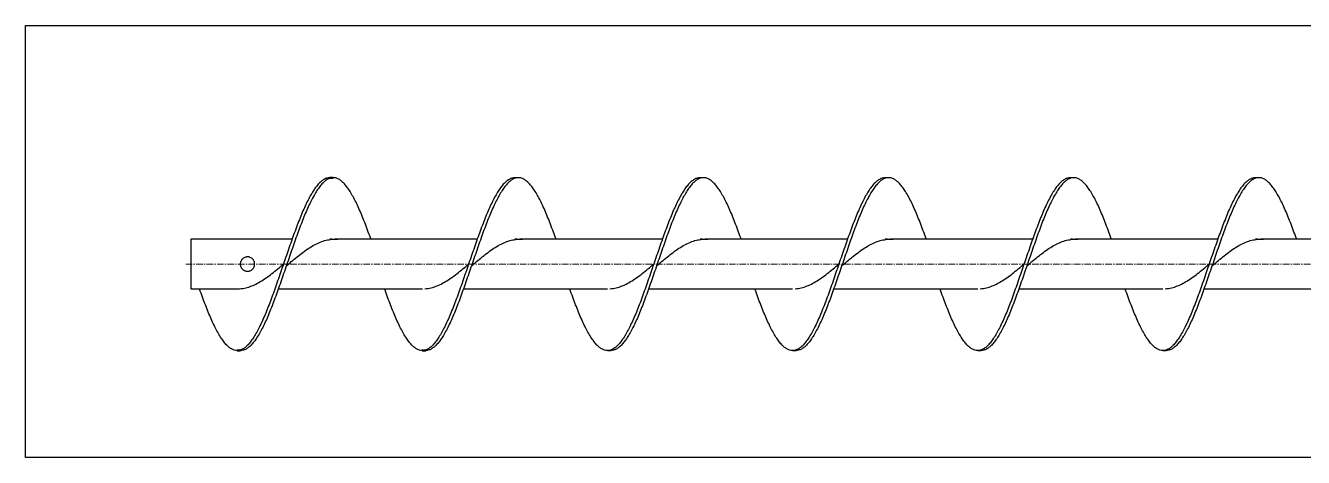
# Model space of a CAD drawing. Header units: millimetres. Extents: x 438860 to 442520, y -109839 to -107350.
# Drawn here: x 438860 to 440102, y -107770 to -107350 of the extents above; entities that cross this region are included whole.
import ezdxf
from ezdxf.lldxf.tags import DXFTag

# ---------------------------------------------------------------- set-up
doc = ezdxf.new("R2010")
doc.units = ezdxf.units.MM
doc.linetypes.add('CENTER', pattern=[50.8, 31.75, -6.35, 6.35, -6.35])
for name, color, linetype, lineweight in [('CENTRO', 3, 'CENTER', 9), ('CONTORNO 02', 5, 'CONTINUOUS', 30), ('CSN14 - CONTÍNUA LARGA', 4, 'CONTINUOUS', 50)]:
    doc.layers.add(name, color=color, linetype=linetype, lineweight=lineweight)
doc.layers.add('TRACEJADA 02', color=2, linetype='DASHED')
tags = doc.linetypes.add('DASHED', pattern=[19.05, 12.7, -6.35]).pattern_tags.tags
tags[6:7] = [DXFTag(74, 4), DXFTag(75, 0), DXFTag(340, '0'), DXFTag(46, 0.0), DXFTag(50, 0.0), DXFTag(44, 0.0), DXFTag(45, 0.0)]
tags[4:5] = [DXFTag(74, 4), DXFTag(75, 0), DXFTag(340, '0'), DXFTag(46, 0.0), DXFTag(50, 0.0), DXFTag(44, 0.0), DXFTag(45, 0.0)]

msp = doc.modelspace()

# ---------------------------------------------------------------- linework, layer by layer
at = {"layer": 'CENTRO', "ltscale": 0.2}
msp.add_line((439015.7, -107582), (442305.7, -107582), dxfattribs=at)
at = {"layer": 'CONTORNO 02'}
for p, q in [((439119.1, -107557.8), (439020.7, -107557.8)), ((439020.7, -107557.8), (439020.7, -107606.1)), ((439157.8, -107557.8), (439155.8, -107557.8)), ((439299.1, -107557.8), (439160.7, -107557.8)), ((439337.8, -107557.8), (439335.8, -107557.8)), ((439479.1, -107557.8), (439340.7, -107557.8)), ((439517.8, -107557.8), (439515.8, -107557.8)), ((439659.1, -107557.8), (439520.7, -107557.8)), ((439697.8, -107557.8), (439695.8, -107557.8)), ((439839.1, -107557.8), (439700.7, -107557.8)), ((439877.8, -107557.8), (439875.8, -107557.8)), ((440019.1, -107557.8), (439880.7, -107557.8)), ((440057.8, -107557.8), (440055.8, -107557.8)), ((440199.1, -107557.8), (440060.7, -107557.8)), ((439020.7, -107606.1), (439065.8, -107606.1)), ((439105.8, -107606.1), (439245.8, -107606.1)), ((439285.8, -107606.1), (439425.8, -107606.1)), ((439465.8, -107606.1), (439605.8, -107606.1)), ((439645.8, -107606.1), (439785.8, -107606.1)), ((439825.8, -107606.1), (439965.8, -107606.1)), ((440005.8, -107606.1), (440145.8, -107606.1))]:
    msp.add_line(p, q, dxfattribs=at)
for points, knots in [([(439155.7, -107498), (439154.8, -107498), (439152.9, -107498.2), (439150.1, -107499.5), (439147.3, -107501.5), (439144.5, -107504.2), (439141.7, -107507.8), (439138.9, -107512), (439136.1, -107516.9), (439133.2, -107522.5), (439130.4, -107528.6), (439127.6, -107535.2), (439124.8, -107542.3), (439122, -107549.8), (439119.2, -107557.5), (439116.4, -107565.6), (439113.6, -107573.7), (439110.7, -107582), (439107.9, -107590.2), (439105.1, -107598.4), (439102.3, -107606.4), (439099.5, -107614.2), (439096.7, -107621.6), (439093.9, -107628.7), (439091.1, -107635.3), (439088.2, -107641.5), (439085.4, -107647), (439082.6, -107651.9), (439079.8, -107656.2), (439077, -107659.7), (439074.2, -107662.5), (439071.4, -107664.5), (439068.6, -107665.7), (439065.7, -107666.1), (439062.9, -107665.7), (439060.1, -107664.5), (439057.3, -107662.5), (439054.5, -107659.7), (439051.7, -107656.2), (439048.9, -107651.9), (439046.1, -107647), (439043.2, -107641.5), (439040.4, -107635.3), (439037.6, -107628.7), (439034.8, -107621.6), (439032, -107614.2), (439030.1, -107608.9), (439029.1, -107606.2), (439029.1, -107606.1)], [0, 0, 0, 0, 0.0222066, 0.0444131, 0.0666197, 0.0888262, 0.1110328, 0.1332393, 0.1554459, 0.1776524, 0.199859, 0.2220656, 0.2442721, 0.2664786, 0.2886852, 0.3108918, 0.3330983, 0.3553049, 0.3775114, 0.399718, 0.4219245, 0.4441311, 0.4663376, 0.4885442, 0.5107508, 0.5329573, 0.5551639, 0.5773704, 0.599577, 0.6217835, 0.6439901, 0.6661966, 0.6884032, 0.7106097, 0.7328163, 0.7550228, 0.7772294, 0.799436, 0.8216424, 0.843849, 0.8660558, 0.8882624, 0.9104684, 0.9326749, 0.9548827, 0.9770893, 0.9992932, 1, 1, 1, 1]), ([(439195.8, -107557.8), (439195.6, -107557.4), (439194.5, -107554.4), (439192.5, -107548.8), (439189.7, -107541.4), (439186.9, -107534.4), (439184.1, -107527.8), (439181.3, -107521.7), (439178.4, -107516.3), (439175.6, -107511.4), (439172.8, -107507.3), (439170, -107503.8), (439167.2, -107501.2), (439164.4, -107499.2), (439161.6, -107498.1), (439158.8, -107497.8), (439155.9, -107498.3), (439153.1, -107499.7), (439150.3, -107501.8), (439147.5, -107504.6), (439144.7, -107508.3), (439141.9, -107512.6), (439139.1, -107517.6), (439136.3, -107523.2), (439133.4, -107529.4), (439130.6, -107536.1), (439127.8, -107543.2), (439125, -107550.7), (439122.2, -107558.5), (439119.4, -107566.6), (439116.6, -107574.7), (439113.8, -107583), (439110.9, -107591.2), (439108.1, -107599.4), (439105.3, -107607.4), (439102.5, -107615.1), (439099.7, -107622.5), (439096.9, -107629.6), (439094.1, -107636.1), (439091.3, -107642.2), (439088.4, -107647.7), (439085.6, -107652.5), (439082.8, -107656.7), (439080, -107660.1), (439077.2, -107662.8), (439074.4, -107664.7), (439071.7, -107665.8), (439069.9, -107665.9), (439069.1, -107665.9)], [0, 0, 0, 0, 0.003444, 0.025642, 0.047843, 0.070045, 0.092246, 0.114446, 0.136647, 0.158848, 0.181048, 0.203249, 0.22545, 0.24765, 0.269851, 0.292052, 0.314253, 0.336453, 0.358654, 0.380855, 0.403055, 0.425256, 0.447457, 0.469657, 0.491858, 0.514059, 0.53626, 0.55846, 0.580661, 0.602862, 0.625062, 0.647263, 0.669464, 0.691665, 0.713865, 0.736066, 0.758267, 0.780467, 0.802668, 0.824869, 0.84707, 0.86927, 0.891471, 0.913672, 0.935872, 0.958073, 0.980274, 1, 1, 1, 1]), ([(439335.7, -107498), (439334.8, -107498), (439332.9, -107498.2), (439330.1, -107499.5), (439327.3, -107501.5), (439324.5, -107504.2), (439321.7, -107507.8), (439318.9, -107512), (439316.1, -107516.9), (439313.2, -107522.5), (439310.4, -107528.6), (439307.6, -107535.2), (439304.8, -107542.3), (439302, -107549.8), (439299.2, -107557.5), (439296.4, -107565.6), (439293.6, -107573.7), (439290.7, -107582), (439287.9, -107590.2), (439285.1, -107598.4), (439282.3, -107606.4), (439279.5, -107614.2), (439276.7, -107621.6), (439273.9, -107628.7), (439271.1, -107635.3), (439268.2, -107641.5), (439265.4, -107647), (439262.6, -107651.9), (439259.8, -107656.2), (439257, -107659.7), (439254.2, -107662.5), (439251.4, -107664.5), (439248.6, -107665.7), (439245.7, -107666.1), (439242.9, -107665.7), (439240.1, -107664.5), (439237.3, -107662.5), (439234.5, -107659.7), (439231.7, -107656.2), (439228.9, -107651.9), (439226.1, -107647), (439223.2, -107641.5), (439220.4, -107635.3), (439217.6, -107628.7), (439214.8, -107621.6), (439212, -107614.2), (439210.1, -107608.9), (439209.1, -107606.2), (439209.1, -107606.1)], [0, 0, 0, 0, 0.0222066, 0.0444131, 0.0666197, 0.0888262, 0.1110328, 0.1332393, 0.1554459, 0.1776524, 0.199859, 0.2220656, 0.2442721, 0.2664786, 0.2886852, 0.3108918, 0.3330983, 0.3553049, 0.3775114, 0.399718, 0.4219245, 0.4441311, 0.4663376, 0.4885442, 0.5107508, 0.5329573, 0.5551639, 0.5773704, 0.599577, 0.6217835, 0.6439901, 0.6661966, 0.6884032, 0.7106097, 0.7328163, 0.7550228, 0.7772294, 0.799436, 0.8216424, 0.843849, 0.8660558, 0.8882624, 0.9104684, 0.9326749, 0.9548827, 0.9770893, 0.9992932, 1, 1, 1, 1]), ([(439375.8, -107557.8), (439375.6, -107557.4), (439374.5, -107554.4), (439372.5, -107548.8), (439369.7, -107541.4), (439366.9, -107534.4), (439364.1, -107527.8), (439361.3, -107521.7), (439358.4, -107516.3), (439355.6, -107511.4), (439352.8, -107507.3), (439350, -107503.8), (439347.2, -107501.2), (439344.4, -107499.2), (439341.6, -107498.1), (439338.8, -107497.8), (439335.9, -107498.3), (439333.1, -107499.7), (439330.3, -107501.8), (439327.5, -107504.6), (439324.7, -107508.3), (439321.9, -107512.6), (439319.1, -107517.6), (439316.3, -107523.2), (439313.4, -107529.4), (439310.6, -107536.1), (439307.8, -107543.2), (439305, -107550.7), (439302.2, -107558.5), (439299.4, -107566.6), (439296.6, -107574.7), (439293.8, -107583), (439290.9, -107591.2), (439288.1, -107599.4), (439285.3, -107607.4), (439282.5, -107615.1), (439279.7, -107622.5), (439276.9, -107629.6), (439274.1, -107636.1), (439271.3, -107642.2), (439268.4, -107647.7), (439265.6, -107652.5), (439262.8, -107656.7), (439260, -107660.1), (439257.2, -107662.8), (439254.4, -107664.7), (439251.7, -107665.8), (439249.9, -107665.9), (439249.1, -107665.9)], [0, 0, 0, 0, 0.003444, 0.025642, 0.047843, 0.070045, 0.092246, 0.114446, 0.136647, 0.158848, 0.181048, 0.203249, 0.22545, 0.24765, 0.269851, 0.292052, 0.314253, 0.336453, 0.358654, 0.380855, 0.403055, 0.425256, 0.447457, 0.469657, 0.491858, 0.514059, 0.53626, 0.55846, 0.580661, 0.602862, 0.625062, 0.647263, 0.669464, 0.691665, 0.713865, 0.736066, 0.758267, 0.780467, 0.802668, 0.824869, 0.84707, 0.86927, 0.891471, 0.913672, 0.935872, 0.958073, 0.980274, 1, 1, 1, 1]), ([(439339.1, -107498), (439338.5, -107498), (439337.4, -107498), (439336.3, -107498), (439335.7, -107498)], [0, 0, 0, 0, 0.500001, 1, 1, 1, 1]), ([(439515.7, -107498), (439514.8, -107498), (439512.9, -107498.2), (439510.1, -107499.5), (439507.3, -107501.5), (439504.5, -107504.2), (439501.7, -107507.8), (439498.9, -107512), (439496.1, -107516.9), (439493.2, -107522.5), (439490.4, -107528.6), (439487.6, -107535.2), (439484.8, -107542.3), (439482, -107549.8), (439479.2, -107557.5), (439476.4, -107565.6), (439473.6, -107573.7), (439470.7, -107582), (439467.9, -107590.2), (439465.1, -107598.4), (439462.3, -107606.4), (439459.5, -107614.2), (439456.7, -107621.6), (439453.9, -107628.7), (439451.1, -107635.3), (439448.2, -107641.5), (439445.4, -107647), (439442.6, -107651.9), (439439.8, -107656.2), (439437, -107659.7), (439434.2, -107662.5), (439431.4, -107664.5), (439428.6, -107665.7), (439425.7, -107666.1), (439422.9, -107665.7), (439420.1, -107664.5), (439417.3, -107662.5), (439414.5, -107659.7), (439411.7, -107656.2), (439408.9, -107651.9), (439406.1, -107647), (439403.2, -107641.5), (439400.4, -107635.3), (439397.6, -107628.7), (439394.8, -107621.6), (439392, -107614.2), (439390.1, -107608.9), (439389.1, -107606.2), (439389.1, -107606.1)], [0, 0, 0, 0, 0.022207, 0.044413, 0.06662, 0.088826, 0.111033, 0.133239, 0.155446, 0.177652, 0.199859, 0.222066, 0.244272, 0.266479, 0.288685, 0.310892, 0.333098, 0.355305, 0.377511, 0.399718, 0.421925, 0.444131, 0.466338, 0.488544, 0.510751, 0.532957, 0.555164, 0.57737, 0.599577, 0.621784, 0.64399, 0.666197, 0.688403, 0.71061, 0.732816, 0.755023, 0.777229, 0.799436, 0.821642, 0.843849, 0.866056, 0.888262, 0.910468, 0.932675, 0.954883, 0.977089, 0.999293, 1, 1, 1, 1]), ([(439555.8, -107557.8), (439555.6, -107557.4), (439554.5, -107554.4), (439552.5, -107548.8), (439549.7, -107541.4), (439546.9, -107534.4), (439544.1, -107527.8), (439541.3, -107521.7), (439538.4, -107516.3), (439535.6, -107511.4), (439532.8, -107507.3), (439530, -107503.8), (439527.2, -107501.2), (439524.4, -107499.2), (439521.6, -107498.1), (439518.8, -107497.8), (439515.9, -107498.3), (439513.1, -107499.7), (439510.3, -107501.8), (439507.5, -107504.6), (439504.7, -107508.3), (439501.9, -107512.6), (439499.1, -107517.6), (439496.3, -107523.2), (439493.4, -107529.4), (439490.6, -107536.1), (439487.8, -107543.2), (439485, -107550.7), (439482.2, -107558.5), (439479.4, -107566.6), (439476.6, -107574.7), (439473.8, -107583), (439470.9, -107591.2), (439468.1, -107599.4), (439465.3, -107607.4), (439462.5, -107615.1), (439459.7, -107622.5), (439456.9, -107629.6), (439454.1, -107636.1), (439451.3, -107642.2), (439448.4, -107647.7), (439445.6, -107652.5), (439442.8, -107656.7), (439440, -107660.1), (439437.2, -107662.8), (439434.4, -107664.7), (439431.7, -107665.8), (439429.9, -107665.9), (439429.1, -107665.9)], [0, 0, 0, 0, 0.0034444, 0.0256423, 0.0478432, 0.0700451, 0.0922457, 0.1144459, 0.1366467, 0.1588476, 0.1810483, 0.2032489, 0.2254497, 0.2476504, 0.2698511, 0.2920518, 0.3142525, 0.3364532, 0.3586539, 0.3808546, 0.4030554, 0.4252561, 0.4474568, 0.4696575, 0.4918582, 0.5140589, 0.5362596, 0.5584603, 0.580661, 0.6028617, 0.6250624, 0.6472632, 0.6694639, 0.6916646, 0.7138653, 0.736066, 0.7582667, 0.7804674, 0.8026681, 0.8248688, 0.8470695, 0.8692703, 0.891471, 0.9136717, 0.9358724, 0.9580731, 0.9802738, 1, 1, 1, 1]), ([(439519.1, -107498), (439518.5, -107498), (439517.4, -107498), (439516.3, -107498), (439515.7, -107498)], [0, 0, 0, 0, 0.5000007, 1, 1, 1, 1]), ([(439695.7, -107498), (439694.8, -107498), (439692.9, -107498.2), (439690.1, -107499.5), (439687.3, -107501.5), (439684.5, -107504.2), (439681.7, -107507.8), (439678.9, -107512), (439676.1, -107516.9), (439673.2, -107522.5), (439670.4, -107528.6), (439667.6, -107535.2), (439664.8, -107542.3), (439662, -107549.8), (439659.2, -107557.5), (439656.4, -107565.6), (439653.6, -107573.7), (439650.7, -107582), (439647.9, -107590.2), (439645.1, -107598.4), (439642.3, -107606.4), (439639.5, -107614.2), (439636.7, -107621.6), (439633.9, -107628.7), (439631.1, -107635.3), (439628.2, -107641.5), (439625.4, -107647), (439622.6, -107651.9), (439619.8, -107656.2), (439617, -107659.7), (439614.2, -107662.5), (439611.4, -107664.5), (439608.6, -107665.7), (439605.7, -107666.1), (439602.9, -107665.7), (439600.1, -107664.5), (439597.3, -107662.5), (439594.5, -107659.7), (439591.7, -107656.2), (439588.9, -107651.9), (439586.1, -107647), (439583.2, -107641.5), (439580.4, -107635.3), (439577.6, -107628.7), (439574.8, -107621.6), (439572, -107614.2), (439570.1, -107608.9), (439569.1, -107606.2), (439569.1, -107606.1)], [0, 0, 0, 0, 0.022207, 0.044413, 0.06662, 0.088826, 0.111033, 0.133239, 0.155446, 0.177652, 0.199859, 0.222066, 0.244272, 0.266479, 0.288685, 0.310892, 0.333098, 0.355305, 0.377511, 0.399718, 0.421925, 0.444131, 0.466338, 0.488544, 0.510751, 0.532957, 0.555164, 0.57737, 0.599577, 0.621784, 0.64399, 0.666197, 0.688403, 0.71061, 0.732816, 0.755023, 0.777229, 0.799436, 0.821642, 0.843849, 0.866056, 0.888262, 0.910468, 0.932675, 0.954883, 0.977089, 0.999293, 1, 1, 1, 1]), ([(439735.8, -107557.8), (439735.6, -107557.4), (439734.5, -107554.4), (439732.5, -107548.8), (439729.7, -107541.4), (439726.9, -107534.4), (439724.1, -107527.8), (439721.3, -107521.7), (439718.4, -107516.3), (439715.6, -107511.4), (439712.8, -107507.3), (439710, -107503.8), (439707.2, -107501.2), (439704.4, -107499.2), (439701.6, -107498.1), (439698.8, -107497.8), (439695.9, -107498.3), (439693.1, -107499.7), (439690.3, -107501.8), (439687.5, -107504.6), (439684.7, -107508.3), (439681.9, -107512.6), (439679.1, -107517.6), (439676.3, -107523.2), (439673.4, -107529.4), (439670.6, -107536.1), (439667.8, -107543.2), (439665, -107550.7), (439662.2, -107558.5), (439659.4, -107566.6), (439656.6, -107574.7), (439653.8, -107583), (439650.9, -107591.2), (439648.1, -107599.4), (439645.3, -107607.4), (439642.5, -107615.1), (439639.7, -107622.5), (439636.9, -107629.6), (439634.1, -107636.1), (439631.3, -107642.2), (439628.4, -107647.7), (439625.6, -107652.5), (439622.8, -107656.7), (439620, -107660.1), (439617.2, -107662.8), (439614.4, -107664.7), (439611.7, -107665.8), (439609.9, -107665.9), (439609.1, -107665.9)], [0, 0, 0, 0, 0.003444, 0.025642, 0.047843, 0.070045, 0.092246, 0.114446, 0.136647, 0.158848, 0.181048, 0.203249, 0.22545, 0.24765, 0.269851, 0.292052, 0.314253, 0.336453, 0.358654, 0.380855, 0.403055, 0.425256, 0.447457, 0.469657, 0.491858, 0.514059, 0.53626, 0.55846, 0.580661, 0.602862, 0.625062, 0.647263, 0.669464, 0.691665, 0.713865, 0.736066, 0.758267, 0.780467, 0.802668, 0.824869, 0.84707, 0.86927, 0.891471, 0.913672, 0.935872, 0.958073, 0.980274, 1, 1, 1, 1]), ([(439699.1, -107498), (439698.5, -107498), (439697.4, -107498), (439696.3, -107498), (439695.7, -107498)], [0, 0, 0, 0, 0.500001, 1, 1, 1, 1]), ([(439875.7, -107498), (439874.8, -107498), (439872.9, -107498.2), (439870.1, -107499.5), (439867.3, -107501.5), (439864.5, -107504.2), (439861.7, -107507.8), (439858.9, -107512), (439856.1, -107516.9), (439853.2, -107522.5), (439850.4, -107528.6), (439847.6, -107535.2), (439844.8, -107542.3), (439842, -107549.8), (439839.2, -107557.5), (439836.4, -107565.6), (439833.6, -107573.7), (439830.7, -107582), (439827.9, -107590.2), (439825.1, -107598.4), (439822.3, -107606.4), (439819.5, -107614.2), (439816.7, -107621.6), (439813.9, -107628.7), (439811.1, -107635.3), (439808.2, -107641.5), (439805.4, -107647), (439802.6, -107651.9), (439799.8, -107656.2), (439797, -107659.7), (439794.2, -107662.5), (439791.4, -107664.5), (439788.6, -107665.7), (439785.7, -107666.1), (439782.9, -107665.7), (439780.1, -107664.5), (439777.3, -107662.5), (439774.5, -107659.7), (439771.7, -107656.2), (439768.9, -107651.9), (439766.1, -107647), (439763.2, -107641.5), (439760.4, -107635.3), (439757.6, -107628.7), (439754.8, -107621.6), (439752, -107614.2), (439750.1, -107608.9), (439749.1, -107606.2), (439749.1, -107606.1)], [0, 0, 0, 0, 0.022207, 0.044413, 0.06662, 0.088826, 0.111033, 0.133239, 0.155446, 0.177652, 0.199859, 0.222066, 0.244272, 0.266479, 0.288685, 0.310892, 0.333098, 0.355305, 0.377511, 0.399718, 0.421925, 0.444131, 0.466338, 0.488544, 0.510751, 0.532957, 0.555164, 0.57737, 0.599577, 0.621784, 0.64399, 0.666197, 0.688403, 0.71061, 0.732816, 0.755023, 0.777229, 0.799436, 0.821642, 0.843849, 0.866056, 0.888262, 0.910468, 0.932675, 0.954883, 0.977089, 0.999293, 1, 1, 1, 1]), ([(439915.8, -107557.8), (439915.6, -107557.4), (439914.5, -107554.4), (439912.5, -107548.8), (439909.7, -107541.4), (439906.9, -107534.4), (439904.1, -107527.8), (439901.3, -107521.7), (439898.4, -107516.3), (439895.6, -107511.4), (439892.8, -107507.3), (439890, -107503.8), (439887.2, -107501.2), (439884.4, -107499.2), (439881.6, -107498.1), (439878.8, -107497.8), (439875.9, -107498.3), (439873.1, -107499.7), (439870.3, -107501.8), (439867.5, -107504.6), (439864.7, -107508.3), (439861.9, -107512.6), (439859.1, -107517.6), (439856.3, -107523.2), (439853.4, -107529.4), (439850.6, -107536.1), (439847.8, -107543.2), (439845, -107550.7), (439842.2, -107558.5), (439839.4, -107566.6), (439836.6, -107574.7), (439833.8, -107583), (439830.9, -107591.2), (439828.1, -107599.4), (439825.3, -107607.4), (439822.5, -107615.1), (439819.7, -107622.5), (439816.9, -107629.6), (439814.1, -107636.1), (439811.3, -107642.2), (439808.4, -107647.7), (439805.6, -107652.5), (439802.8, -107656.7), (439800, -107660.1), (439797.2, -107662.8), (439794.4, -107664.7), (439791.7, -107665.8), (439789.9, -107665.9), (439789.1, -107665.9)], [0, 0, 0, 0, 0.003444, 0.025642, 0.047843, 0.070045, 0.092246, 0.114446, 0.136647, 0.158848, 0.181048, 0.203249, 0.22545, 0.24765, 0.269851, 0.292052, 0.314253, 0.336453, 0.358654, 0.380855, 0.403055, 0.425256, 0.447457, 0.469657, 0.491858, 0.514059, 0.53626, 0.55846, 0.580661, 0.602862, 0.625062, 0.647263, 0.669464, 0.691665, 0.713865, 0.736066, 0.758267, 0.780467, 0.802668, 0.824869, 0.84707, 0.86927, 0.891471, 0.913672, 0.935872, 0.958073, 0.980274, 1, 1, 1, 1]), ([(439879.1, -107498), (439878.5, -107498), (439877.4, -107498), (439876.3, -107498), (439875.7, -107498)], [0, 0, 0, 0, 0.500001, 1, 1, 1, 1]), ([(440055.7, -107498), (440054.8, -107498), (440052.9, -107498.2), (440050.1, -107499.5), (440047.3, -107501.5), (440044.5, -107504.2), (440041.7, -107507.8), (440038.9, -107512), (440036.1, -107516.9), (440033.2, -107522.5), (440030.4, -107528.6), (440027.6, -107535.2), (440024.8, -107542.3), (440022, -107549.8), (440019.2, -107557.5), (440016.4, -107565.6), (440013.6, -107573.7), (440010.7, -107582), (440007.9, -107590.2), (440005.1, -107598.4), (440002.3, -107606.4), (439999.5, -107614.2), (439996.7, -107621.6), (439993.9, -107628.7), (439991.1, -107635.3), (439988.2, -107641.5), (439985.4, -107647), (439982.6, -107651.9), (439979.8, -107656.2), (439977, -107659.7), (439974.2, -107662.5), (439971.4, -107664.5), (439968.6, -107665.7), (439965.7, -107666.1), (439962.9, -107665.7), (439960.1, -107664.5), (439957.3, -107662.5), (439954.5, -107659.7), (439951.7, -107656.2), (439948.9, -107651.9), (439946.1, -107647), (439943.2, -107641.5), (439940.4, -107635.3), (439937.6, -107628.7), (439934.8, -107621.6), (439932, -107614.2), (439930.1, -107608.9), (439929.1, -107606.2), (439929.1, -107606.1)], [0, 0, 0, 0, 0.022207, 0.044413, 0.06662, 0.088826, 0.111033, 0.133239, 0.155446, 0.177652, 0.199859, 0.222066, 0.244272, 0.266479, 0.288685, 0.310892, 0.333098, 0.355305, 0.377511, 0.399718, 0.421925, 0.444131, 0.466338, 0.488544, 0.510751, 0.532957, 0.555164, 0.57737, 0.599577, 0.621784, 0.64399, 0.666197, 0.688403, 0.71061, 0.732816, 0.755023, 0.777229, 0.799436, 0.821642, 0.843849, 0.866056, 0.888262, 0.910468, 0.932675, 0.954883, 0.977089, 0.999293, 1, 1, 1, 1]), ([(440095.8, -107557.8), (440095.6, -107557.4), (440094.5, -107554.4), (440092.5, -107548.8), (440089.7, -107541.4), (440086.9, -107534.4), (440084.1, -107527.8), (440081.3, -107521.7), (440078.4, -107516.3), (440075.6, -107511.4), (440072.8, -107507.3), (440070, -107503.8), (440067.2, -107501.2), (440064.4, -107499.2), (440061.6, -107498.1), (440058.8, -107497.8), (440055.9, -107498.3), (440053.1, -107499.7), (440050.3, -107501.8), (440047.5, -107504.6), (440044.7, -107508.3), (440041.9, -107512.6), (440039.1, -107517.6), (440036.3, -107523.2), (440033.4, -107529.4), (440030.6, -107536.1), (440027.8, -107543.2), (440025, -107550.7), (440022.2, -107558.5), (440019.4, -107566.6), (440016.6, -107574.7), (440013.8, -107583), (440010.9, -107591.2), (440008.1, -107599.4), (440005.3, -107607.4), (440002.5, -107615.1), (439999.7, -107622.5), (439996.9, -107629.6), (439994.1, -107636.1), (439991.3, -107642.2), (439988.4, -107647.7), (439985.6, -107652.5), (439982.8, -107656.7), (439980, -107660.1), (439977.2, -107662.8), (439974.4, -107664.7), (439971.7, -107665.8), (439969.9, -107665.9), (439969.1, -107665.9)], [0, 0, 0, 0, 0.003444, 0.025642, 0.047843, 0.070045, 0.092246, 0.114446, 0.136647, 0.158848, 0.181048, 0.203249, 0.22545, 0.24765, 0.269851, 0.292052, 0.314253, 0.336453, 0.358654, 0.380855, 0.403055, 0.425256, 0.447457, 0.469657, 0.491858, 0.514059, 0.53626, 0.55846, 0.580661, 0.602862, 0.625062, 0.647263, 0.669464, 0.691665, 0.713865, 0.736066, 0.758267, 0.780467, 0.802668, 0.824869, 0.84707, 0.86927, 0.891471, 0.913672, 0.935872, 0.958073, 0.980274, 1, 1, 1, 1]), ([(440059.1, -107498), (440058.5, -107498), (440057.4, -107498), (440056.3, -107498), (440055.7, -107498)], [0, 0, 0, 0, 0.500001, 1, 1, 1, 1]), ([(439113.5, -107583.8), (439115.1, -107582.4), (439118.6, -107579.4), (439124, -107574.9), (439129.7, -107570.5), (439135.3, -107566.5), (439140.9, -107563.1), (439146.5, -107560.5), (439152.2, -107558.6), (439157.8, -107557.8), (439161.6, -107557.5), (439163.5, -107557.8), (439163.5, -107557.8)], [0, 0, 0, 0, 0.098957, 0.211433, 0.323909, 0.436384, 0.54886, 0.661336, 0.773813, 0.886288, 0.998762, 1, 1, 1, 1]), ([(439293.5, -107583.8), (439295.1, -107582.4), (439298.6, -107579.4), (439304, -107574.9), (439309.7, -107570.5), (439315.3, -107566.5), (439320.9, -107563.1), (439326.5, -107560.5), (439332.2, -107558.6), (439337.8, -107557.8), (439341.6, -107557.5), (439343.5, -107557.8), (439343.5, -107557.8)], [0, 0, 0, 0, 0.098957, 0.211433, 0.323909, 0.436384, 0.54886, 0.661336, 0.773813, 0.886288, 0.998762, 1, 1, 1, 1]), ([(439473.5, -107583.8), (439475.1, -107582.4), (439478.6, -107579.4), (439484, -107574.9), (439489.7, -107570.5), (439495.3, -107566.5), (439500.9, -107563.1), (439506.5, -107560.5), (439512.2, -107558.6), (439517.8, -107557.8), (439521.6, -107557.5), (439523.5, -107557.8), (439523.5, -107557.8)], [0, 0, 0, 0, 0.098957, 0.211433, 0.323909, 0.436384, 0.54886, 0.661336, 0.773813, 0.886288, 0.998762, 1, 1, 1, 1]), ([(439653.5, -107583.8), (439655.1, -107582.4), (439658.6, -107579.4), (439664, -107574.9), (439669.7, -107570.5), (439675.3, -107566.5), (439680.9, -107563.1), (439686.5, -107560.5), (439692.2, -107558.6), (439697.8, -107557.8), (439701.6, -107557.5), (439703.5, -107557.8), (439703.5, -107557.8)], [0, 0, 0, 0, 0.098957, 0.211433, 0.323909, 0.436384, 0.54886, 0.661336, 0.773813, 0.886288, 0.998762, 1, 1, 1, 1]), ([(439833.5, -107583.8), (439835.1, -107582.4), (439838.6, -107579.4), (439844, -107574.9), (439849.7, -107570.5), (439855.3, -107566.5), (439860.9, -107563.1), (439866.5, -107560.5), (439872.2, -107558.6), (439877.8, -107557.8), (439881.6, -107557.5), (439883.5, -107557.8), (439883.5, -107557.8)], [0, 0, 0, 0, 0.098957, 0.211433, 0.323909, 0.436384, 0.54886, 0.661336, 0.773813, 0.886288, 0.998762, 1, 1, 1, 1]), ([(440013.5, -107583.8), (440015.1, -107582.4), (440018.6, -107579.4), (440024, -107574.9), (440029.7, -107570.5), (440035.3, -107566.5), (440040.9, -107563.1), (440046.5, -107560.5), (440052.2, -107558.6), (440057.8, -107557.8), (440061.6, -107557.5), (440063.5, -107557.8), (440063.5, -107557.8)], [0, 0, 0, 0, 0.098957, 0.211433, 0.323909, 0.436384, 0.54886, 0.661336, 0.773813, 0.886288, 0.998762, 1, 1, 1, 1]), ([(439082.7, -107582), (439082.7, -107582.4), (439082.7, -107582.9), (439082.6, -107583.6), (439082.5, -107583.8), (439082.4, -107584.2), (439082.3, -107584.4), (439082, -107585.1), (439081.8, -107585.5), (439081.4, -107586.1), (439081.3, -107586.2), (439081, -107586.6), (439080.9, -107586.8), (439080.4, -107587.2), (439080, -107587.5), (439079.3, -107588), (439078.9, -107588.3), (439078.2, -107588.5), (439078, -107588.6), (439077.6, -107588.7), (439077.3, -107588.8), (439076.7, -107588.9), (439076.2, -107589), (439075.3, -107589), (439074.8, -107588.9), (439073.9, -107588.7), (439073.5, -107588.6), (439072.8, -107588.3), (439072.6, -107588.2), (439072.2, -107588), (439072, -107587.9), (439071.7, -107587.7), (439071.5, -107587.5), (439071.1, -107587.2), (439071, -107587.1), (439070.5, -107586.6), (439070.2, -107586.2), (439069.7, -107585.5), (439069.5, -107585.1), (439069.1, -107584.2), (439069, -107583.8), (439068.8, -107583.1), (439068.8, -107582.9), (439068.8, -107582.4), (439068.7, -107582.2), (439068.7, -107581.5), (439068.8, -107581.1), (439069, -107580.1), (439069.1, -107579.7), (439069.5, -107578.9), (439069.7, -107578.5), (439070.2, -107577.7), (439070.5, -107577.3), (439071, -107576.9), (439071.1, -107576.7), (439071.5, -107576.4), (439071.7, -107576.3), (439072.2, -107575.9), (439072.6, -107575.7), (439073.5, -107575.3), (439073.9, -107575.2), (439074.6, -107575.1), (439074.8, -107575), (439075.3, -107575), (439075.5, -107575), (439076.2, -107575), (439076.7, -107575), (439077.3, -107575.1), (439077.6, -107575.2), (439078, -107575.3), (439078.2, -107575.4), (439078.9, -107575.7), (439079.3, -107575.9), (439080, -107576.4), (439080.4, -107576.7), (439080.9, -107577.2), (439081, -107577.3), (439081.3, -107577.7), (439081.4, -107577.9), (439081.8, -107578.5), (439082, -107578.9), (439082.4, -107579.7), (439082.5, -107580.1), (439082.7, -107581), (439082.7, -107581.5), (439082.7, -107582)], [0, 0, 0, 0, 0.03125, 0.03125, 0.046875, 0.046875, 0.0625, 0.0625, 0.09375, 0.09375, 0.109375, 0.109375, 0.125, 0.125, 0.15625, 0.15625, 0.1875, 0.1875, 0.203125, 0.203125, 0.21875, 0.21875, 0.25, 0.25, 0.28125, 0.28125, 0.3125, 0.3125, 0.328125, 0.328125, 0.34375, 0.34375, 0.359375, 0.359375, 0.375, 0.375, 0.40625, 0.40625, 0.4375, 0.4375, 0.46875, 0.46875, 0.484375, 0.484375, 0.5, 0.5, 0.53125, 0.53125, 0.5625, 0.5625, 0.59375, 0.59375, 0.625, 0.625, 0.640625, 0.640625, 0.65625, 0.65625, 0.6875, 0.6875, 0.71875, 0.71875, 0.734375, 0.734375, 0.75, 0.75, 0.78125, 0.78125, 0.796875, 0.796875, 0.8125, 0.8125, 0.84375, 0.84375, 0.875, 0.875, 0.890625, 0.890625, 0.90625, 0.90625, 0.9375, 0.9375, 0.96875, 0.96875, 1, 1, 1, 1]), ([(439065.8, -107606.1), (439069.2, -107605.8), (439072.2, -107605.7), (439077, -107604.4), (439082.6, -107602.2), (439088.2, -107599.1), (439093.9, -107595.5), (439099.5, -107591.3), (439105.1, -107586.7), (439108.9, -107583.5), (439110.7, -107582)], [0, 0, 0, 0, 0.076876, 0.208752, 0.340627, 0.472501, 0.604375, 0.73625, 0.868125, 1, 1, 1, 1]), ([(439248.1, -107605.9), (439249.2, -107605.8), (439252.2, -107605.7), (439257, -107604.4), (439262.6, -107602.2), (439268.2, -107599.1), (439273.9, -107595.5), (439279.5, -107591.3), (439285.1, -107586.7), (439288.9, -107583.5), (439290.7, -107582)], [0, 0, 0, 0, 0.076876, 0.208752, 0.340627, 0.472501, 0.604375, 0.73625, 0.868125, 1, 1, 1, 1]), ([(439428.1, -107605.9), (439429.2, -107605.8), (439432.2, -107605.7), (439437, -107604.4), (439442.6, -107602.2), (439448.2, -107599.1), (439453.9, -107595.5), (439459.5, -107591.3), (439465.1, -107586.7), (439468.9, -107583.5), (439470.7, -107582)], [0, 0, 0, 0, 0.0768757, 0.2087518, 0.3406267, 0.4725009, 0.6043754, 0.7362504, 0.8681253, 1, 1, 1, 1]), ([(439608.1, -107605.9), (439609.2, -107605.8), (439612.2, -107605.7), (439617, -107604.4), (439622.6, -107602.2), (439628.2, -107599.1), (439633.9, -107595.5), (439639.5, -107591.3), (439645.1, -107586.7), (439648.9, -107583.5), (439650.7, -107582)], [0, 0, 0, 0, 0.076876, 0.208752, 0.340627, 0.472501, 0.604375, 0.73625, 0.868125, 1, 1, 1, 1]), ([(439788.1, -107605.9), (439789.2, -107605.8), (439792.2, -107605.7), (439797, -107604.4), (439802.6, -107602.2), (439808.2, -107599.1), (439813.9, -107595.5), (439819.5, -107591.3), (439825.1, -107586.7), (439828.9, -107583.5), (439830.7, -107582)], [0, 0, 0, 0, 0.076876, 0.208752, 0.340627, 0.472501, 0.604375, 0.73625, 0.868125, 1, 1, 1, 1]), ([(439968.1, -107605.9), (439969.2, -107605.8), (439972.2, -107605.7), (439977, -107604.4), (439982.6, -107602.2), (439988.2, -107599.1), (439993.9, -107595.5), (439999.5, -107591.3), (440005.1, -107586.7), (440008.9, -107583.5), (440010.7, -107582)], [0, 0, 0, 0, 0.076876, 0.208752, 0.340627, 0.472501, 0.604375, 0.73625, 0.868125, 1, 1, 1, 1]), ([(439425.7, -107666), (439426.3, -107666), (439427.4, -107666), (439428.5, -107666), (439429.1, -107666)], [0, 0, 0, 0, 0.499999, 1, 1, 1, 1]), ([(439605.7, -107666), (439606.3, -107666), (439607.4, -107666), (439608.5, -107666), (439609.1, -107666)], [0, 0, 0, 0, 0.499999, 1, 1, 1, 1]), ([(439785.7, -107666), (439786.3, -107666), (439787.4, -107666), (439788.5, -107666), (439789.1, -107666)], [0, 0, 0, 0, 0.499999, 1, 1, 1, 1]), ([(439965.7, -107666), (439966.3, -107666), (439967.4, -107666), (439968.5, -107666), (439969.1, -107666)], [0, 0, 0, 0, 0.4999993, 1, 1, 1, 1])]:
    msp.add_open_spline(points, degree=3, knots=knots, dxfattribs=at)
at = {"layer": 'CSN14 - CONTÍNUA LARGA'}
for points, knots in [([(439159.1, -107498), (439158.5, -107498), (439157.4, -107498), (439156.3, -107498), (439155.7, -107498)], [0, 0, 0, 0, 0.500001, 1, 1, 1, 1]), ([(439065.7, -107666), (439066.3, -107666), (439067.4, -107666), (439068.5, -107666), (439069.1, -107666)], [0, 0, 0, 0, 0.4999993, 1, 1, 1, 1]), ([(439245.7, -107666), (439246.3, -107666), (439247.4, -107666), (439248.5, -107666), (439249.1, -107666)], [0, 0, 0, 0, 0.499999, 1, 1, 1, 1])]:
    msp.add_open_spline(points, degree=3, knots=knots, dxfattribs=at)
at = {"layer": 'TRACEJADA 02'}
msp.add_lwpolyline([(438860, -107350), (442520, -107350), (442520, -107770), (438860, -107770)], close=True, dxfattribs=at)

doc.saveas('drawing.dxf')
